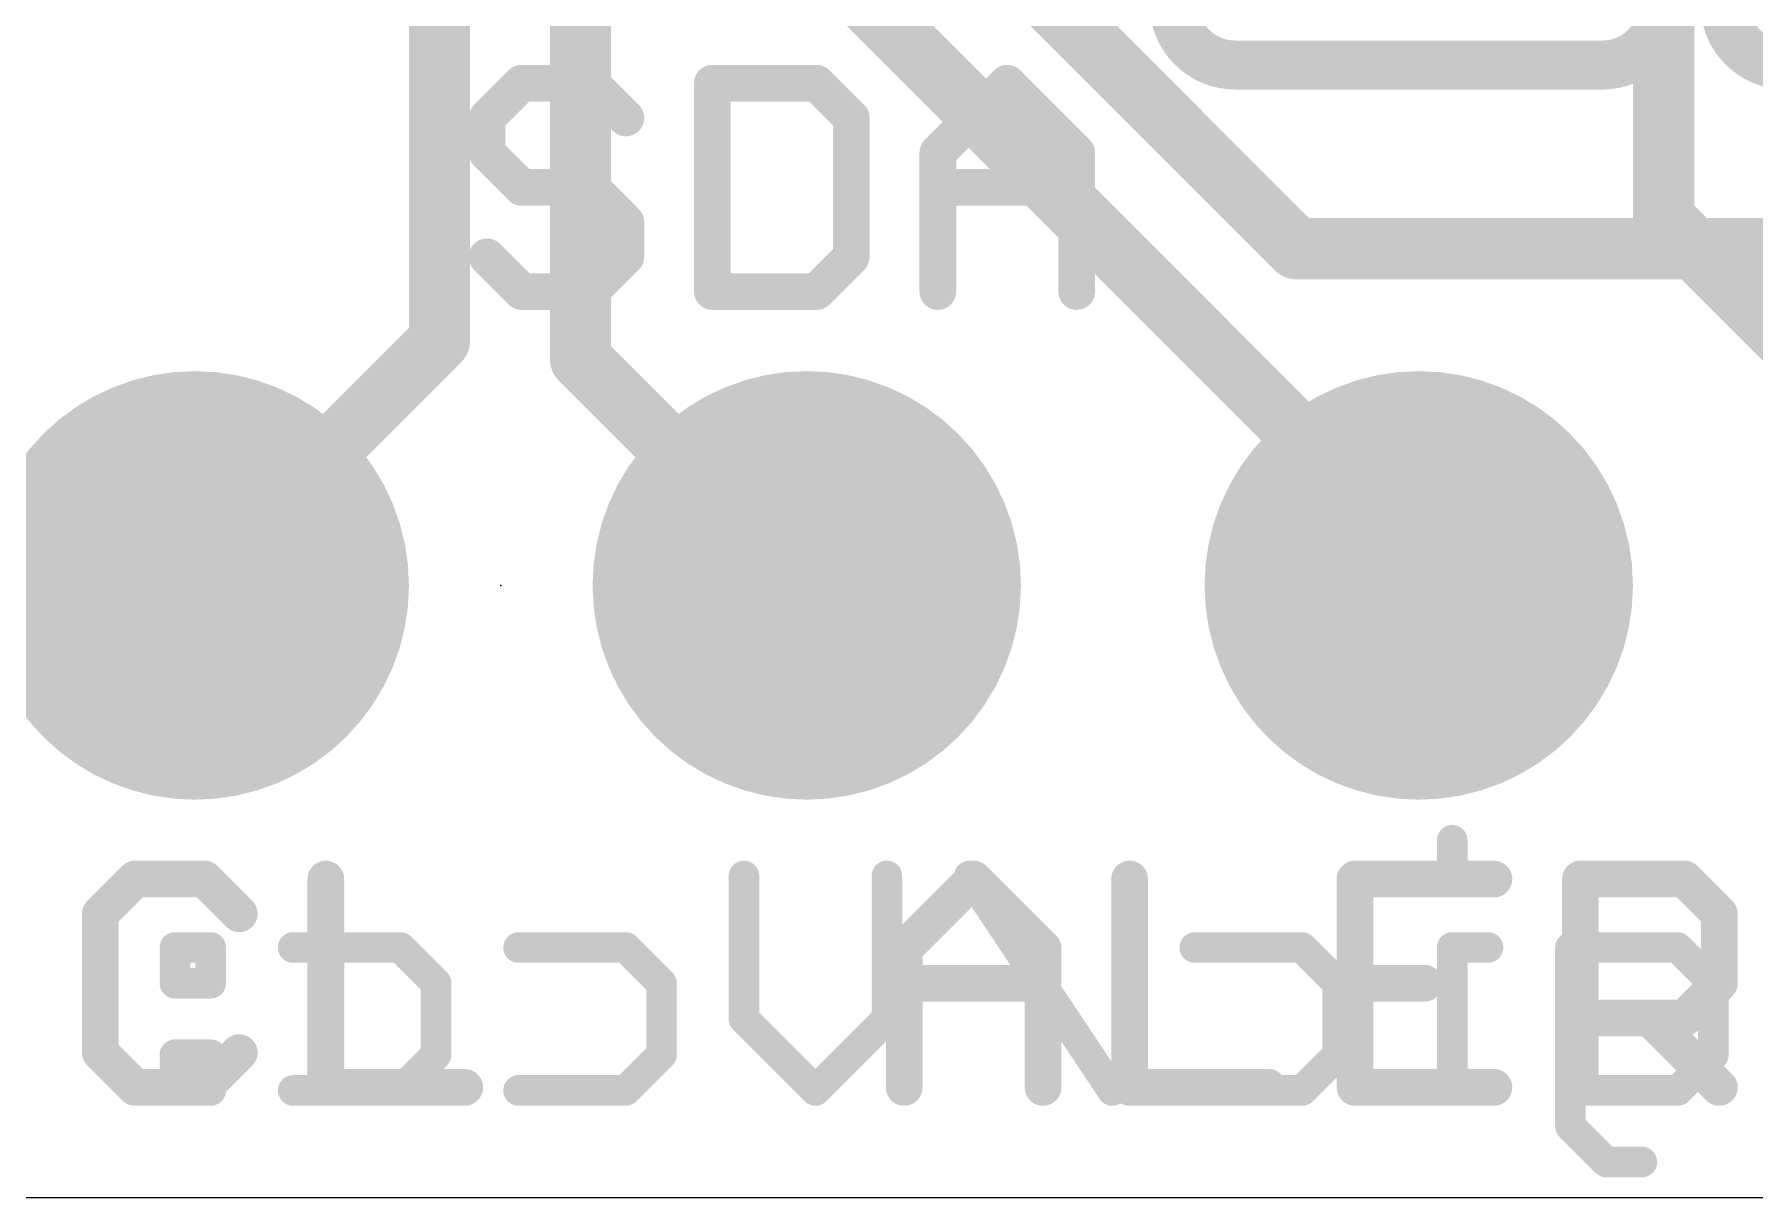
# Model space of a CAD drawing. Extents: x 0 to 25.4, y 0 to 17.8.
# Drawn here: x 10.76 to 17.9, y 0 to 4.83 of the extents above; entities that cross this region are included whole.
import ezdxf

# ---------------------------------------------------------------- set-up
doc = ezdxf.new("R2010")
doc.units = 0
for name, color, linetype in [('1', 12, 'CONTINUOUS'), ('16', 5, 'CONTINUOUS'), ('17', 110, 'CONTINUOUS'), ('20', 53, 'CONTINUOUS'), ('21', 40, 'CONTINUOUS'), ('22', 6, 'CONTINUOUS'), ('23', 40, 'CONTINUOUS')]:
    doc.layers.add(name, color=color, linetype=linetype)

# ---------------------------------------------------------------- blocks, each defined once
blk = doc.blocks.new('ROUNDP')
at = {"const_width": 0.5}
blk.add_lwpolyline([(0, -0.25, 1), (0, 0.25, 1), (0, -0.25)], format="xyb", dxfattribs=at)

msp = doc.modelspace()

# ---------------------------------------------------------------- linework, layer by layer
at = {"layer": '1', "const_width": 0.254}
for points in [[(17.526, 9.144), (17.526, 4.064)], [(13.0308, 8.9668), (13.0308, 3.4792)], [(12.446, 8.509), (12.446, 3.556)], [(17.526, 4.064), (19.05, 2.54)], [(12.446, 3.556), (11.43, 2.54)], [(13.0308, 3.4792), (13.97, 2.54)]]:
    msp.add_lwpolyline(points, dxfattribs=at)
at = {"layer": '1', "const_width": 0.127}
for points in [[(17.5709, 4.1089, 1), (17.4811, 4.0191)], [(17.4625, 4.064, 1), (17.5895, 4.064)], [(12.4909, 3.5111, 1), (12.4011, 3.6009)], [(12.3825, 3.556, 1), (12.5095, 3.556)], [(13.0757, 3.5241, 1), (12.9859, 3.4343)], [(12.9673, 3.4792, 1), (13.0943, 3.4792)], [(11.3851, 2.5849, 1), (11.4749, 2.4951)], [(13.9251, 2.4951, 1), (14.0149, 2.5849)]]:
    msp.add_lwpolyline(points, format="xyb", dxfattribs=at)
at = {"layer": '16', "const_width": 0.254}
for points in [[(12.446, 6.731), (16.5735, 2.6035)], [(16.002, 3.937), (13.8055, 6.1335)], [(18.288, 3.937), (16.002, 3.937)], [(16.5735, 2.6035), (16.51, 2.54)]]:
    msp.add_lwpolyline(points, dxfattribs=at)
at = {"layer": '16', "const_width": 0.127}
for points in [[(16.002, 4.0005, 1), (16.002, 3.8735)], [(15.9571, 3.8921, 1), (16.0469, 3.9819)], [(16.6184, 2.5586, 1), (16.5286, 2.6484)], [(16.4651, 2.5849, 1), (16.5549, 2.4951)], [(16.5286, 2.5586, 1), (16.6184, 2.6484)]]:
    msp.add_lwpolyline(points, format="xyb", dxfattribs=at)
at = {"layer": '20'}
msp.add_line((2.54, 0), (22.86, 0), dxfattribs=at)
at = {"layer": '21', "const_width": 0.1524}
for points in [[(12.787, 4.6235), (12.6429, 4.4795)], [(13.0751, 4.6235), (12.787, 4.6235)], [(13.2191, 4.4795), (13.0751, 4.6235)], [(13.5784, 4.6235), (13.5784, 3.7592)], [(14.0106, 4.6235), (13.5784, 4.6235)], [(14.1547, 4.4795), (14.0106, 4.6235)], [(14.514, 4.3354), (14.8021, 4.6235)], [(14.8021, 4.6235), (15.0902, 4.3354)], [(12.6429, 4.4795), (12.6429, 4.3354)], [(14.1547, 3.9033), (14.1547, 4.4795)], [(12.6429, 4.3354), (12.787, 4.1914)], [(14.514, 3.7592), (14.514, 4.3354)], [(15.0902, 4.3354), (15.0902, 3.7592)], [(12.787, 4.1914), (13.0751, 4.1914)], [(13.0751, 4.1914), (13.2191, 4.0473)], [(14.514, 4.1914), (15.0902, 4.1914)], [(13.2191, 4.0473), (13.2191, 3.9033)], [(12.787, 3.7592), (12.6429, 3.9033)], [(13.2191, 3.9033), (13.0751, 3.7592)], [(14.0106, 3.7592), (14.1547, 3.9033)], [(13.0751, 3.7592), (12.787, 3.7592)], [(13.5784, 3.7592), (14.0106, 3.7592)], [(11.1825, 1.3215), (11.0384, 1.1775)], [(11.4706, 1.3215), (11.1825, 1.3215)], [(11.6147, 1.1775), (11.4706, 1.3215)], [(11.974, 1.3215), (11.974, 0.4572)], [(14.3744, 1.0334), (14.6625, 1.3215)], [(14.6625, 1.3215), (14.9506, 1.0334)], [(15.3099, 1.3215), (15.3099, 0.4572)], [(16.8217, 1.3215), (16.2454, 1.3215)], [(16.2454, 1.3215), (16.2454, 0.4572)], [(17.181, 0.4572), (17.181, 1.3215)], [(17.181, 1.3215), (17.6131, 1.3215)], [(17.6131, 1.3215), (17.7572, 1.1775)], [(11.0384, 1.1775), (11.0384, 0.6013)], [(17.7572, 1.1775), (17.7572, 0.8894)], [(14.3744, 0.4572), (14.3744, 1.0334)], [(14.9506, 1.0334), (14.9506, 0.4572)], [(14.3744, 0.8894), (14.9506, 0.8894)], [(16.2454, 0.8894), (16.5336, 0.8894)], [(17.7572, 0.8894), (17.6131, 0.7453)], [(17.6131, 0.7453), (17.181, 0.7453)], [(17.4691, 0.7453), (17.7572, 0.4572)], [(11.0384, 0.6013), (11.1825, 0.4572)], [(11.4706, 0.4572), (11.6147, 0.6013)], [(11.1825, 0.4572), (11.4706, 0.4572)], [(11.974, 0.4572), (12.5502, 0.4572)], [(15.3099, 0.4572), (15.8861, 0.4572)], [(16.2454, 0.4572), (16.8217, 0.4572)]]:
    msp.add_lwpolyline(points, dxfattribs=at)
at = {"layer": '21', "const_width": 0.0762}
for points in [[(12.787, 4.6616, 1), (12.787, 4.5854)], [(12.8139, 4.5966, 1), (12.76, 4.6505)], [(13.102, 4.6505, 1), (13.0481, 4.5966)], [(13.0751, 4.5854, 1), (13.0751, 4.6616)], [(13.6165, 4.6235, 1), (13.5403, 4.6235)], [(13.5784, 4.6616, 1), (13.5784, 4.5854)], [(14.0376, 4.6505, 1), (13.9837, 4.5966)], [(14.0106, 4.5854, 1), (14.0106, 4.6616)], [(14.829, 4.6505, 1), (14.7751, 4.5966)], [(14.829, 4.5966, 1), (14.7751, 4.6505)], [(12.681, 4.4795, 1), (12.6048, 4.4795)], [(12.616, 4.5064, 1), (12.6699, 4.4525)], [(13.1922, 4.4525, 1), (13.2461, 4.5064)], [(14.1928, 4.4795, 1), (14.1166, 4.4795)], [(14.1277, 4.4525, 1), (14.1816, 4.5064)], [(12.6699, 4.3624, 1), (12.616, 4.3085)], [(12.6048, 4.3354, 1), (12.681, 4.3354)], [(14.487, 4.3624, 1), (14.5409, 4.3085)], [(14.5521, 4.3354, 1), (14.4759, 4.3354)], [(15.1283, 4.3354, 1), (15.0521, 4.3354)], [(15.0632, 4.3085, 1), (15.1171, 4.3624)], [(12.787, 4.2295, 1), (12.787, 4.1533)], [(12.76, 4.1644, 1), (12.8139, 4.2183)], [(13.102, 4.2183, 1), (13.0481, 4.1644)], [(13.0751, 4.1533, 1), (13.0751, 4.2295)], [(14.514, 4.2295, 1), (14.514, 4.1533)], [(15.0902, 4.1533, 1), (15.0902, 4.2295)], [(13.2572, 4.0473, 1), (13.181, 4.0473)], [(13.1922, 4.0204, 1), (13.2461, 4.0743)], [(12.6699, 3.9302, 1), (12.616, 3.8763)], [(13.181, 3.9033, 1), (13.2572, 3.9033)], [(13.2461, 3.8763, 1), (13.1922, 3.9302)], [(14.1166, 3.9033, 1), (14.1928, 3.9033)], [(14.1816, 3.8763, 1), (14.1277, 3.9302)], [(12.787, 3.7973, 1), (12.787, 3.7211)], [(12.76, 3.7323, 1), (12.8139, 3.7861)], [(13.0481, 3.7861, 1), (13.102, 3.7323)], [(13.0751, 3.7211, 1), (13.0751, 3.7973)], [(13.5784, 3.7973, 1), (13.5784, 3.7211)], [(13.5403, 3.7592, 1), (13.6165, 3.7592)], [(13.9837, 3.7861, 1), (14.0376, 3.7323)], [(14.0106, 3.7211, 1), (14.0106, 3.7973)], [(14.4759, 3.7592, 1), (14.5521, 3.7592)], [(15.0521, 3.7592, 1), (15.1283, 3.7592)], [(11.1825, 1.3596, 1), (11.1825, 1.2834)], [(11.2094, 1.2946, 1), (11.1556, 1.3485)], [(11.4976, 1.3485, 1), (11.4437, 1.2946)], [(11.4706, 1.2834, 1), (11.4706, 1.3596)], [(12.0121, 1.3215, 1), (11.9359, 1.3215)], [(14.6895, 1.3485, 1), (14.6356, 1.2946)], [(14.6895, 1.2946, 1), (14.6356, 1.3485)], [(15.348, 1.3215, 1), (15.2718, 1.3215)], [(16.2454, 1.3596, 1), (16.2454, 1.2834)], [(16.2835, 1.3215, 1), (16.2073, 1.3215)], [(16.8217, 1.2834, 1), (16.8217, 1.3596)], [(17.2191, 1.3215, 1), (17.1429, 1.3215)], [(17.181, 1.3596, 1), (17.181, 1.2834)], [(17.6401, 1.3485, 1), (17.5862, 1.2946)], [(17.6131, 1.2834, 1), (17.6131, 1.3596)], [(11.0765, 1.1775, 1), (11.0003, 1.1775)], [(11.0115, 1.2044, 1), (11.0654, 1.1505)], [(11.5877, 1.1505, 1), (11.6416, 1.2044)], [(17.7953, 1.1775, 1), (17.7191, 1.1775)], [(17.7302, 1.1505, 1), (17.7841, 1.2044)], [(14.4125, 1.0334, 1), (14.3363, 1.0334)], [(14.3475, 1.0604, 1), (14.4013, 1.0065)], [(14.9887, 1.0334, 1), (14.9125, 1.0334)], [(14.9237, 1.0065, 1), (14.9776, 1.0604)], [(14.3744, 0.9275, 1), (14.3744, 0.8513)], [(14.9506, 0.8513, 1), (14.9506, 0.9275)], [(16.2454, 0.9275, 1), (16.2454, 0.8513)], [(16.5336, 0.8513, 1), (16.5336, 0.9275)], [(17.7841, 0.8624, 1), (17.7302, 0.9163)], [(17.7191, 0.8894, 1), (17.7953, 0.8894)], [(17.181, 0.7834, 1), (17.181, 0.7072)], [(17.496, 0.7723, 1), (17.4421, 0.7184)], [(17.5862, 0.7723, 1), (17.6401, 0.7184)], [(17.6131, 0.7072, 1), (17.6131, 0.7834)], [(11.0654, 0.6282, 1), (11.0115, 0.5743)], [(11.6416, 0.5743, 1), (11.5877, 0.6282)], [(11.0003, 0.6013, 1), (11.0765, 0.6013)], [(11.1825, 0.4953, 1), (11.1825, 0.4191)], [(11.1556, 0.4303, 1), (11.2094, 0.4841)], [(11.4437, 0.4841, 1), (11.4976, 0.4303)], [(11.4706, 0.4191, 1), (11.4706, 0.4953)], [(11.974, 0.4953, 1), (11.974, 0.4191)], [(12.5502, 0.4191, 1), (12.5502, 0.4953)], [(15.3099, 0.4953, 1), (15.3099, 0.4191)], [(15.8861, 0.4191, 1), (15.8861, 0.4953)], [(16.2454, 0.4953, 1), (16.2454, 0.4191)], [(16.8217, 0.4191, 1), (16.8217, 0.4953)], [(17.7302, 0.4303, 1), (17.7841, 0.4841)], [(11.9359, 0.4572, 1), (12.0121, 0.4572)], [(14.3363, 0.4572, 1), (14.4125, 0.4572)], [(14.9125, 0.4572, 1), (14.9887, 0.4572)], [(15.2718, 0.4572, 1), (15.348, 0.4572)], [(16.2073, 0.4572, 1), (16.2835, 0.4572)], [(17.1429, 0.4572, 1), (17.2191, 0.4572)]]:
    msp.add_lwpolyline(points, format="xyb", dxfattribs=at)
at = {"layer": '22'}
for points, const_width in [([(15.494, 4.953, 0.4142), (15.748, 4.699)], 0.2032), ([(17.272, 4.699, 0.4142), (17.526, 4.953)], 0.2032), ([(17.78, 4.953, 0.4142), (18.034, 4.699)], 0.2032), ([(15.748, 4.7498, 1), (15.748, 4.6482)], 0.1016), ([(15.748, 4.6482, 1), (15.748, 4.7498)], 0.1016), ([(17.272, 4.7498, 1), (17.272, 4.6482)], 0.1016), ([(17.272, 4.6482, 1), (17.272, 4.7498)], 0.1016), ([(16.6808, 1.4826, 1), (16.6173, 1.4826)], 0.0635), ([(13.7412, 1.3343, 1), (13.6777, 1.3343)], 0.0635), ([(14.3343, 1.3343, 1), (14.2708, 1.3343)], 0.0635), ([(14.6713, 1.3519, 1), (14.6185, 1.3166)], 0.0635), ([(16.6173, 1.3343, 1), (16.6808, 1.3343)], 0.0635), ([(11.3477, 1.0694, 1), (11.3477, 1.0059)], 0.0635), ([(11.3795, 1.0377, 1), (11.316, 1.0377)], 0.0635), ([(11.5278, 1.0377, 1), (11.4643, 1.0377)], 0.0635), ([(11.496, 1.0059, 1), (11.496, 1.0694)], 0.0635), ([(11.8384, 1.0694, 1), (11.8384, 1.0059)], 0.0635), ([(12.3057, 1.0601, 1), (12.2608, 1.0152)], 0.0635), ([(12.2833, 1.0059, 1), (12.2833, 1.0694)], 0.0635), ([(12.7739, 1.0694, 1), (12.7739, 1.0059)], 0.0635), ([(13.2412, 1.0601, 1), (13.1963, 1.0152)], 0.0635), ([(13.2188, 1.0059, 1), (13.2188, 1.0694)], 0.0635), ([(15.5805, 1.0694, 1), (15.5805, 1.0059)], 0.0635), ([(16.0478, 1.0601, 1), (16.0029, 1.0152)], 0.0635), ([(16.0253, 1.0059, 1), (16.0253, 1.0694)], 0.0635), ([(16.649, 1.0694, 1), (16.649, 1.0059)], 0.0635), ([(16.6808, 1.0377, 1), (16.6173, 1.0377)], 0.0635), ([(16.7973, 1.0059, 1), (16.7973, 1.0694)], 0.0635), ([(17.1396, 1.0694, 1), (17.1396, 1.0059)], 0.0635), ([(17.1714, 1.0377, 1), (17.1079, 1.0377)], 0.0635), ([(17.607, 1.0601, 1), (17.5621, 1.0152)], 0.0635), ([(17.5845, 1.0059, 1), (17.5845, 1.0694)], 0.0635), ([(11.3477, 0.9211, 1), (11.3477, 0.8576)], 0.0635), ([(11.496, 0.8576, 1), (11.496, 0.9211)], 0.0635), ([(12.4633, 0.8894, 1), (12.3998, 0.8894)], 0.0635), ([(12.4091, 0.8669, 1), (12.454, 0.9118)], 0.0635), ([(13.3988, 0.8894, 1), (13.3353, 0.8894)], 0.0635), ([(13.3446, 0.8669, 1), (13.3895, 0.9118)], 0.0635), ([(16.2054, 0.8894, 1), (16.1419, 0.8894)], 0.0635), ([(16.1512, 0.8669, 1), (16.1961, 0.9118)], 0.0635), ([(17.7646, 0.8894, 1), (17.7011, 0.8894)], 0.0635), ([(17.7104, 0.8669, 1), (17.7553, 0.9118)], 0.0635), ([(11.316, 0.8894, 1), (11.3795, 0.8894)], 0.0635), ([(11.4643, 0.8894, 1), (11.5278, 0.8894)], 0.0635), ([(13.7319, 0.7635, 1), (13.687, 0.7186)], 0.0635), ([(14.325, 0.7186, 1), (14.2801, 0.7635)], 0.0635), ([(13.6777, 0.7411, 1), (13.7412, 0.7411)], 0.0635), ([(14.2708, 0.7411, 1), (14.3343, 0.7411)], 0.0635), ([(11.3477, 0.6245, 1), (11.3477, 0.561)], 0.0635), ([(11.3795, 0.5928, 1), (11.316, 0.5928)], 0.0635), ([(11.5278, 0.5928, 1), (11.4643, 0.5928)], 0.0635), ([(11.496, 0.561, 1), (11.496, 0.6245)], 0.0635), ([(12.454, 0.5703, 1), (12.4091, 0.6152)], 0.0635), ([(13.3895, 0.5703, 1), (13.3446, 0.6152)], 0.0635), ([(16.1961, 0.5703, 1), (16.1512, 0.6152)], 0.0635), ([(17.7553, 0.5703, 1), (17.7104, 0.6152)], 0.0635), ([(12.3998, 0.5928, 1), (12.4633, 0.5928)], 0.0635), ([(13.3353, 0.5928, 1), (13.3988, 0.5928)], 0.0635), ([(16.1419, 0.5928, 1), (16.2054, 0.5928)], 0.0635), ([(17.7011, 0.5928, 1), (17.7646, 0.5928)], 0.0635), ([(11.3477, 0.4763, 1), (11.3477, 0.4128)], 0.0635), ([(11.496, 0.4128, 1), (11.496, 0.4763)], 0.0635), ([(11.8384, 0.4763, 1), (11.8384, 0.4128)], 0.0635), ([(12.2833, 0.4128, 1), (12.2833, 0.4763)], 0.0635), ([(12.7739, 0.4763, 1), (12.7739, 0.4128)], 0.0635), ([(13.2188, 0.4128, 1), (13.2188, 0.4763)], 0.0635), ([(15.5805, 0.4763, 1), (15.5805, 0.4128)], 0.0635), ([(16.0253, 0.4128, 1), (16.0253, 0.4763)], 0.0635), ([(16.5007, 0.4763, 1), (16.5007, 0.4128)], 0.0635), ([(16.7973, 0.4128, 1), (16.7973, 0.4763)], 0.0635), ([(17.1396, 0.4763, 1), (17.1396, 0.4128)], 0.0635), ([(17.5845, 0.4128, 1), (17.5845, 0.4763)], 0.0635), ([(11.316, 0.4445, 1), (11.3795, 0.4445)], 0.0635), ([(11.4643, 0.4445, 1), (11.5278, 0.4445)], 0.0635), ([(12.2608, 0.467, 1), (12.3057, 0.422)], 0.0635), ([(13.1963, 0.467, 1), (13.2412, 0.422)], 0.0635), ([(13.9835, 0.467, 1), (14.0285, 0.422)], 0.0635), ([(13.9835, 0.422, 1), (14.0285, 0.467)], 0.0635), ([(15.2117, 0.4269, 1), (15.2645, 0.4621)], 0.0635), ([(16.0029, 0.467, 1), (16.0478, 0.422)], 0.0635), ([(16.6173, 0.4445, 1), (16.6808, 0.4445)], 0.0635), ([(17.5621, 0.467, 1), (17.607, 0.422)], 0.0635), ([(17.1621, 0.3187, 1), (17.1172, 0.2738)], 0.0635), ([(17.1079, 0.2962, 1), (17.1714, 0.2962)], 0.0635), ([(17.2879, 0.1797, 1), (17.2879, 0.1162)], 0.0635), ([(17.2655, 0.1255, 1), (17.3104, 0.1704)], 0.0635), ([(17.4362, 0.1162, 1), (17.4362, 0.1797)], 0.0635)]:
    msp.add_lwpolyline(points, format="xyb", dxfattribs=dict(at, const_width=const_width))
for points, const_width in [([(15.748, 4.699), (17.272, 4.699)], 0.2032), ([(16.649, 1.4826), (16.649, 1.3343)], 0.127), ([(13.7094, 0.7411), (13.7094, 1.3343)], 0.127), ([(14.3026, 1.3343), (14.3026, 0.7411)], 0.127), ([(15.2381, 0.4445), (14.6449, 1.3343)], 0.127), ([(11.496, 1.0377), (11.3477, 1.0377)], 0.127), ([(11.3477, 1.0377), (11.3477, 0.8894)], 0.127), ([(11.496, 0.8894), (11.496, 1.0377)], 0.127), ([(11.8384, 1.0377), (12.2833, 1.0377)], 0.127), ([(12.2833, 1.0377), (12.4315, 0.8894)], 0.127), ([(12.7739, 1.0377), (13.2188, 1.0377)], 0.127), ([(13.2188, 1.0377), (13.3671, 0.8894)], 0.127), ([(15.5805, 1.0377), (16.0253, 1.0377)], 0.127), ([(16.0253, 1.0377), (16.1736, 0.8894)], 0.127), ([(16.7973, 1.0377), (16.649, 1.0377)], 0.127), ([(16.649, 1.0377), (16.649, 0.4445)], 0.127), ([(17.1396, 0.2962), (17.1396, 1.0377)], 0.127), ([(17.1396, 1.0377), (17.5845, 1.0377)], 0.127), ([(17.5845, 1.0377), (17.7328, 0.8894)], 0.127), ([(11.3477, 0.8894), (11.496, 0.8894)], 0.127), ([(12.4315, 0.8894), (12.4315, 0.5928)], 0.127), ([(13.3671, 0.8894), (13.3671, 0.5928)], 0.127), ([(16.1736, 0.8894), (16.1736, 0.5928)], 0.127), ([(17.7328, 0.8894), (17.7328, 0.5928)], 0.127), ([(14.006, 0.4445), (13.7094, 0.7411)], 0.127), ([(14.3026, 0.7411), (14.006, 0.4445)], 0.127), ([(11.496, 0.5928), (11.3477, 0.5928)], 0.127), ([(11.3477, 0.5928), (11.3477, 0.4445)], 0.127), ([(11.496, 0.4445), (11.496, 0.5928)], 0.127), ([(12.4315, 0.5928), (12.2833, 0.4445)], 0.127), ([(13.3671, 0.5928), (13.2188, 0.4445)], 0.127), ([(16.1736, 0.5928), (16.0253, 0.4445)], 0.127), ([(17.7328, 0.5928), (17.5845, 0.4445)], 0.127), ([(11.3477, 0.4445), (11.496, 0.4445)], 0.127), ([(12.2833, 0.4445), (11.8384, 0.4445)], 0.127), ([(13.2188, 0.4445), (12.7739, 0.4445)], 0.127), ([(16.0253, 0.4445), (15.5805, 0.4445)], 0.127), ([(16.7973, 0.4445), (16.5007, 0.4445)], 0.127), ([(17.5845, 0.4445), (17.1396, 0.4445)], 0.127), ([(17.2879, 0.1479), (17.1396, 0.2962)], 0.127), ([(17.4362, 0.1479), (17.2879, 0.1479)], 0.127)]:
    msp.add_lwpolyline(points, dxfattribs=dict(at, const_width=const_width))
at = {"layer": '23'}
msp.add_point((12.7, 2.54), dxfattribs=at)

# ---------------------------------------------------------------- block references
at = {"layer": '17', "xscale": 1.778, "yscale": 1.778, "rotation": 90}
for p in [(11.43, 2.54), (11.43, 2.54), (13.97, 2.54), (13.97, 2.54), (16.51, 2.54), (16.51, 2.54)]:
    msp.add_blockref('ROUNDP', p, dxfattribs=at)

doc.saveas('drawing.dxf')
